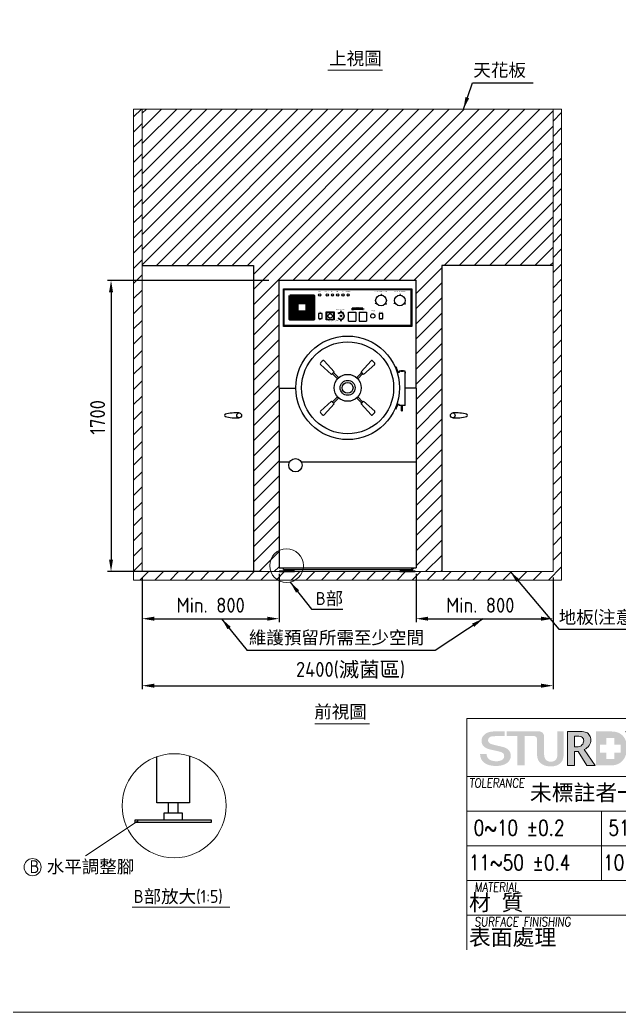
# Model space of a CAD drawing. Header units: millimetres. Extents: x -209428 to -196243, y -37312 to 2725.
# Drawn here: x -205022 to -201521, y -37312 to -31519 of the extents above; entities that cross this region are included whole.
import ezdxf

# ---------------------------------------------------------------- set-up
doc = ezdxf.new("R2010")
doc.units = ezdxf.units.MM
doc.header["$MEASUREMENT"] = 0
doc.linetypes.add('HIDDEN', pattern=[9.525, 6.35, -3.175])
doc.layers.get('0').update_dxf_attribs({"lineweight": 25})
for name, color, linetype, lineweight in [('D', 3, 'Continuous', 13), ('F', 7, 'Continuous', 15), ('H', 2, 'HIDDEN', 15), ('S', 4, 'Continuous', 15)]:
    doc.layers.add(name, color=color, linetype=linetype, lineweight=lineweight)
doc.styles.get("Standard").update_dxf_attribs({"font": 'KAIU.TTF'})
doc.styles.add('STU25', font='isocp2.shx')
doc.styles.add('Text', font='romans.shx', dxfattribs={"width": 0.8, "oblique": 10})
doc.dimstyles.new('STU25', dxfattribs={"dimscale": 35, "dimtxt": 2.5, "dimasz": 2, "dimexe": 0.6, "dimexo": 1, "dimgap": 1, "dimtad": 1, "dimdsep": 46, "dimtxsty": 'STU25', "dimcen": 2, "dimazin": 2, "dimtfac": 1, "dimtmove": 0, "dimatfit": 3, "dimfxl": 0, "dimtolj": 1, "dimtzin": 0, "dimarcsym": 0})
doc.dimstyles.new('STU25$7', dxfattribs={"dimscale": 35, "dimtxt": 2.5, "dimasz": 2, "dimexe": 1.25, "dimexo": 0.625, "dimgap": 1, "dimtad": 0, "dimdec": 4, "dimdsep": 46, "dimtxsty": 'STU25', "dimcen": 2.5, "dimazin": 2, "dimtfac": 1, "dimtdec": 4, "dimtmove": 0, "dimatfit": 3, "dimfxl": 0, "dimtolj": 1, "dimtzin": 0, "dimarcsym": 0})

# ---------------------------------------------------------------- blocks, each defined once
blk = doc.blocks.new('*D10')
at = {"layer": 'D', "color": 0, "lineweight": -2}
for p, q in [((-202707.3, -34753.7), (-202707.3, -35036)), ((-201907.3, -34774.7), (-201907.3, -35036)), ((-202637.3, -35015), (-201977.3, -35015))]:
    blk.add_line(p, q, dxfattribs=at)
at = {"layer": 'D', "color": 0}
for points in [[(-202637.3, -35003.4), (-202637.3, -35026.7), (-202707.3, -35015)], [(-201977.3, -35026.7), (-201977.3, -35003.4), (-201907.3, -35015)]]:
    blk.add_solid(points, dxfattribs=at)
at = {"layer": 'Defpoints', "color": 0}
for p in [(-202707.3, -34718.7), (-201907.3, -34739.7), (-201907.3, -35015)]:
    blk.add_point(p, dxfattribs=at)
at = {"layer": 'D', "color": 0, "insert": (-202332.3, -34936.3), "char_height": 87.5, "attachment_point": 5, "style": 'STU25'}
blk.add_mtext('\\A1;Min. 800', dxfattribs=at)
blk = doc.blocks.new('*D9')
at = {"layer": 'D', "color": 0, "lineweight": -2}
for p, q in [((-203507.3, -34753.7), (-203507.3, -35036)), ((-204307.3, -34774.7), (-204307.3, -35036)), ((-204237.3, -35015), (-203577.3, -35015))]:
    blk.add_line(p, q, dxfattribs=at)
at = {"layer": 'D', "color": 0}
for points in [[(-204237.3, -35003.4), (-204237.3, -35026.7), (-204307.3, -35015)], [(-203577.3, -35026.7), (-203577.3, -35003.4), (-203507.3, -35015)]]:
    blk.add_solid(points, dxfattribs=at)
at = {"layer": 'Defpoints', "color": 0}
for p in [(-204307.3, -34739.7), (-203507.3, -34718.7), (-203507.3, -35015)]:
    blk.add_point(p, dxfattribs=at)
at = {"layer": 'D', "color": 0, "insert": (-203907.3, -34936.3), "char_height": 87.5, "attachment_point": 5, "style": 'STU25'}
blk.add_mtext('\\A1;Min. 800', dxfattribs=at)
blk = doc.blocks.new('*D7')
at = {"layer": 'D', "color": 0, "lineweight": -2}
for p, q in [((-204307.3, -34774.7), (-204307.3, -35427.1)), ((-201907.3, -34774.7), (-201907.3, -35427.1)), ((-204237.3, -35406.1), (-201977.3, -35406.1))]:
    blk.add_line(p, q, dxfattribs=at)
at = {"layer": 'D', "color": 0}
for points in [[(-204237.3, -35394.4), (-204237.3, -35417.8), (-204307.3, -35406.1)], [(-201977.3, -35417.8), (-201977.3, -35394.4), (-201907.3, -35406.1)]]:
    blk.add_solid(points, dxfattribs=at)
at = {"layer": 'Defpoints', "color": 0}
for p in [(-204307.3, -34739.7), (-201907.3, -34739.7), (-201907.3, -35406.1)]:
    blk.add_point(p, dxfattribs=at)
at = {"layer": 'D', "color": 0, "insert": (-203090.4, -35316), "char_height": 87.5, "attachment_point": 5, "style": 'STU25'}
blk.add_mtext('\\A1;2400({\\f標楷體|b0|i0|c136|p65;滅菌區})', dxfattribs=at)
blk = doc.blocks.new('*D11')
at = {"layer": 'D', "color": 0, "lineweight": -2}
for p, q in [((-203567.3, -33039.7), (-204510.4, -33039.7)), ((-204489.4, -33109.7), (-204489.4, -34669.7)), ((-203611.3, -34739.7), (-204510.4, -34739.7))]:
    blk.add_line(p, q, dxfattribs=at)
at = {"layer": 'D', "color": 0}
for points in [[(-204477.7, -33109.7), (-204501.1, -33109.7), (-204489.4, -33039.7)], [(-204501.1, -34669.7), (-204477.7, -34669.7), (-204489.4, -34739.7)]]:
    blk.add_solid(points, dxfattribs=at)
at = {"layer": 'Defpoints', "color": 0}
for p in [(-203532.3, -33039.7), (-204489.4, -34739.7), (-203576.3, -34739.7)]:
    blk.add_point(p, dxfattribs=at)
at = {"layer": 'D', "color": 0, "insert": (-204568.1, -33839.7), "char_height": 87.5, "attachment_point": 5, "rotation": 90, "style": 'STU25'}
blk.add_mtext('\\A1;1700', dxfattribs=at)
blk = doc.blocks.new('V3')
h = blk.add_hatch(color=256)
h.paths.add_polyline_path([(4649.7, -6596.8), (5399.7, -6596.8), (5399.7, -6816.8), (4649.7, -6816.8)])
h.paths.add_polyline_path([(4654.7, -6601.8), (5394.7, -6601.8), (5394.7, -6811.8), (4654.7, -6811.8)], flags=16)
h = blk.add_hatch(color=256)
h.paths.add_polyline_path([(4945.7, -6732.6), (4899.7, -6732.6), (4899.7, -6778.6), (4945.7, -6778.6)])
h.paths.add_polyline_path([(4942.7, -6735.6), (4942.7, -6775.6), (4902.7, -6775.6), (4902.7, -6735.6)], flags=16)
h = blk.add_hatch(color=256)
h.paths.add_polyline_path([(4972.3, -6741), (4970.9, -6739.6, 0.011368), (4970.1, -6740.3), (4973, -6743.1, -0.392227), (4997.4, -6742.2), (4997.6, -6739.8, 0.030831), (4995.6, -6738.5), (4996.5, -6736.7, 0.011368), (4995.6, -6736.2), (4994.7, -6738, 0.309923)])
h.paths.add_polyline_path([(4994.8, -6771.4), (4994.6, -6773.8, 0.559819), (4997.6, -6739.8), (4997.4, -6742.2, -0.514917)])
h.paths.add_polyline_path([(4994.6, -6773.8), (4994.8, -6771.4, -0.341185), (4973, -6768.6), (4970.1, -6771.4, 0.011368), (4970.9, -6772.1), (4972.3, -6770.7, 0.308103)])
for p, q in [((4654.7, -6601.8), (5394.7, -6601.8)), ((4654.7, -6811.8), (4654.7, -6601.8)), ((5394.7, -6601.8), (5394.7, -6811.8)), ((4973, -6743.1), (4970.1, -6740.3)), ((4973, -6768.6), (4970.1, -6771.4)), ((4972.3, -6741), (4970.9, -6739.6)), ((4972.3, -6770.7), (4970.9, -6772.1)), ((4994.7, -6738), (4995.6, -6736.2)), ((4995.6, -6738.5), (4996.5, -6736.7)), ((5394.7, -6811.8), (4654.7, -6811.8))]:
    blk.add_line(p, q)
at = {"lineweight": 50}
for p, q in [((4687.7, -6635.8), (4731.7, -6679.8)), ((4783.7, -6679.8), (4827.7, -6635.8)), ((5050.7, -6712.8), (5113.7, -6712.8)), ((5050.7, -6712.8), (5050.7, -6717.8)), ((5081.2, -6712.8), (5081.2, -6707.8)), ((5113.7, -6712.8), (5113.7, -6717.8)), ((4731.7, -6731.8), (4687.7, -6775.8)), ((4783.7, -6731.8), (4827.7, -6775.8))]:
    blk.add_line(p, q, dxfattribs=at)
for points in [[(4649.7, -6596.8), (5399.7, -6596.8), (5399.7, -6816.8), (4649.7, -6816.8)], [(4899.7, -6732.6), (4945.7, -6732.6), (4945.7, -6778.6), (4899.7, -6778.6)], [(4902.7, -6735.6), (4942.7, -6735.6), (4942.7, -6775.6), (4902.7, -6775.6)]]:
    blk.add_lwpolyline(points, close=True)
for points in [[(4687.7, -6635.8), (4827.7, -6635.8), (4827.7, -6775.8), (4687.7, -6775.8)], [(4691.7, -6639.8), (4823.7, -6639.8), (4823.7, -6771.8), (4691.7, -6771.8)], [(4695.7, -6643.8), (4819.7, -6643.8), (4819.7, -6767.8), (4695.7, -6767.8)], [(4699.7, -6647.8), (4815.7, -6647.8), (4815.7, -6763.8), (4699.7, -6763.8)], [(4703.7, -6651.8), (4811.7, -6651.8), (4811.7, -6759.8), (4703.7, -6759.8)], [(4707.7, -6655.8), (4807.7, -6655.8), (4807.7, -6755.8), (4707.7, -6755.8)], [(4711.7, -6659.8), (4803.7, -6659.8), (4803.7, -6751.8), (4711.7, -6751.8)], [(4715.7, -6663.8), (4799.7, -6663.8), (4799.7, -6747.8), (4715.7, -6747.8)], [(4719.7, -6667.8), (4795.7, -6667.8), (4795.7, -6743.8), (4719.7, -6743.8)], [(4723.7, -6671.8), (4791.7, -6671.8), (4791.7, -6739.8), (4723.7, -6739.8)], [(4727.7, -6675.8), (4787.7, -6675.8), (4787.7, -6735.8), (4727.7, -6735.8)], [(4731.7, -6679.8), (4783.7, -6679.8), (4783.7, -6731.8), (4731.7, -6731.8)]]:
    blk.add_lwpolyline(points, close=True, dxfattribs=at)
for radius, start, end in [(22, 132.39475, 135), (22, 225, 227.60525), (20, 63.25632, 132.13402), (20, 227.86598, 60.39033), (18, 225, 135), (22, 60.65106, 63.25632)]:
    blk.add_arc((4985.7, -6755.8), radius, start, end)
for s, insert, char_height, width, attachment_point in [('{\\fArial|b0|i0|c0|p34;POWER}', (4851.7, -6609.8), 3.5, 19.501, 1), ('{\\fArial|b0|i0|c0|p34;ADD WATER}', (4905.7, -6611.6), 3.5, 29.971, 5), ('{\\fArial|b0|i0|c0|p34;HEAT}', (4936.2, -6611.6), 3.5, 19, 5), ('{\\fArial|b0|i0|c0|p34;STERI}.', (4967.3, -6611.6), 3.5, 19, 5), ('{\\fArial|b0|i0|c0|p34;DRY}', (4991.7, -6609.8), 3.5, 15, 1), ('{\\fArial|b0|i0|c0|p34;COMPLETE}', (5013.7, -6609.8), 3.5, 23.5, 1), ('{\\fArial|b0|i0|c0|p34;CHAMBER PRESSURE GAUGE}', (5182.7, -6609.8), 3.5, 77.439, 1), ('{\\fArial|b0|i0|c0|p34;JACKET PRESSURE GAUGE}', (5298.7, -6609.8), 3.5, 67.407, 1), ('{\\fArial|b0|i0|c0|p34;PRESSURE CONTROL}', (4959.2, -6717.8), 3.5, 56.42, 1), ('{\\fArial|b0|i0|c0|p34;TIMER}', (5081.2, -6704.3), 3.5, 59.839, 5), ('{\\fArial|b0|i0|c0|p34;OFF}', (4857.7, -6775.3), 5, 16.5, 1), ('{\\fArial|b0|i0|c0|p34;ON}', (4859.7, -6731.3), 5, 14.5, 1), ('{\\fArial|b1|i0|c0|p34;0.9}', (4958.1, -6732.8), 4, 25.842, 1), ('{\\fArial|b1|i0|c0|p34;2.1}', (4958.2, -6771.8), 4, 25.788, 1), ('{\\fArial|b1|i0|c0|p34;1.2}', (4996.7, -6730.8), 4, 11.852, 1), ('{\\fArial|b0|i0|c0|p34;STERI.}', (5043.2, -6720.8), 3.5, 43.963, 1), ('{\\fArial|b0|i0|c0|p34;DRY}', (5108.2, -6720.8), 3.5, 35.412, 1), ('{\\fArial|b0|i0|c0|p34;EMERGENCY}', (4908.7, -6783.8), 3.5, 23.5, 1), ('\\A1;{\\fArial|b1|i1|c0|p34;kg/cm\\H0.7x;\\S2^  ;}', (4952.2, -6779.8), 4, 25.949, 1)]:
    blk.add_mtext(s, dxfattribs=dict(insert=insert, char_height=char_height, width=width, attachment_point=attachment_point))
at = {"attachment_point": 1}
for s, insert, char_height in [('{\\fArial|b0|i0|c0|p34;VACUUM\\PRELEASE}', (5160.9, -6723), 3.5), ('{\\fArial|b0|i0|c0|p34;NORMAL}', (5204.7, -6775.3), 5), ('{\\fARIAL|b0|i0|c0|p34;LIQUID}', (5207.7, -6731.3), 5)]:
    blk.add_mtext(s, dxfattribs=dict(at, insert=insert, char_height=char_height))
blk = doc.blocks.new('新駿LOGO')
at = {"layer": 'F'}
h = blk.add_hatch(color=256, dxfattribs=at)
edge = h.paths.add_edge_path()
edge.add_spline(control_points=[(-529.05, -442.14), (-529.05, -442.31), (-529.02, -442.45), (-528.95, -442.56), (-528.89, -442.68), (-528.8, -442.78), (-528.69, -442.85), (-528.57, -442.93), (-528.44, -442.98), (-528.29, -443.01), (-528.15, -443.05), (-527.99, -443.07), (-527.81, -443.07), (-527.62, -443.07), (-527.47, -443.05), (-527.33, -443.01), (-527.2, -442.97), (-527.09, -442.92), (-527.01, -442.86), (-526.93, -442.8), (-526.87, -442.73), (-526.83, -442.65), (-526.8, -442.57), (-526.78, -442.49), (-526.78, -442.41), (-526.78, -442.25), (-526.82, -442.13), (-526.91, -442.05), (-526.99, -441.97), (-527.08, -441.91), (-527.18, -441.88), (-527.36, -441.83), (-527.56, -441.77), (-527.79, -441.72), (-528.02, -441.67), (-528.3, -441.61), (-528.64, -441.53), (-528.85, -441.48), (-529.02, -441.41), (-529.16, -441.34), (-529.3, -441.26), (-529.41, -441.17), (-529.5, -441.07), (-529.58, -440.98), (-529.64, -440.87), (-529.67, -440.77), (-529.7, -440.66), (-529.72, -440.55), (-529.72, -440.43), (-529.72, -440.22), (-529.67, -440.03), (-529.57, -439.87), (-529.46, -439.71), (-529.33, -439.58), (-529.16, -439.47), (-528.99, -439.37), (-528.85, -439.31), (-528.64, -439.26), (-528.43, -439.21), (-528.13, -439.2), (-527.91, -439.2), (-527.66, -439.2), (-526.73, -439.2), (-526.73, -439.2), (-526.73, -439.2), (-526.73, -439.81), (-526.73, -439.81), (-526.73, -439.81), (-528.14, -439.8), (-528.28, -439.83), (-528.39, -439.85), (-528.48, -439.86), (-528.56, -439.9), (-528.65, -439.94), (-528.72, -440), (-528.78, -440.07), (-528.84, -440.14), (-528.87, -440.23), (-528.87, -440.34), (-528.87, -440.5), (-528.81, -440.62), (-528.7, -440.7), (-528.6, -440.79), (-528.46, -440.85), (-528.28, -440.9), (-528.27, -440.9), (-528.19, -440.92), (-528.07, -440.95), (-527.94, -440.98), (-527.8, -441.01), (-527.65, -441.05), (-527.49, -441.09), (-527.34, -441.12), (-527.19, -441.16), (-527.04, -441.19), (-526.94, -441.21), (-526.87, -441.23), (-526.71, -441.27), (-526.58, -441.34), (-526.46, -441.41), (-526.34, -441.49), (-526.24, -441.58), (-526.16, -441.67), (-526.08, -441.77), (-526.02, -441.88), (-525.98, -441.99), (-525.94, -442.1), (-525.92, -442.22), (-525.92, -442.33), (-525.92, -442.57), (-525.98, -442.78), (-526.09, -442.95), (-526.2, -443.12), (-526.35, -443.26), (-526.53, -443.37), (-526.71, -443.48), (-526.92, -443.55), (-527.15, -443.61), (-527.39, -443.66), (-527.62, -443.68), (-527.87, -443.68), (-528.14, -443.68), (-528.41, -443.65), (-528.65, -443.59), (-528.9, -443.53), (-529.11, -443.44), (-529.3, -443.31), (-529.48, -443.19), (-529.63, -443.03), (-529.74, -442.83), (-529.84, -442.64), (-529.9, -442.41), (-529.91, -442.14), (-529.91, -442.14), (-529.05, -442.14), (-529.05, -442.14)], knot_values=[0, 0, 0, 0, 1, 1, 1, 2, 2, 2, 3, 3, 3, 4, 4, 4, 5, 5, 5, 6, 6, 6, 7, 7, 7, 8, 8, 8, 9, 9, 9, 10, 10, 10, 11, 11, 11, 12, 12, 12, 13, 13, 13, 14, 14, 14, 15, 15, 15, 16, 16, 16, 17, 17, 17, 18, 18, 18, 19, 19, 19, 20, 20, 20, 21, 21, 21, 22, 22, 22, 23, 23, 23, 24, 24, 24, 25, 25, 25, 26, 26, 26, 27, 27, 27, 28, 28, 28, 29, 29, 29, 30, 30, 30, 31, 31, 31, 32, 32, 32, 33, 33, 33, 34, 34, 34, 35, 35, 35, 36, 36, 36, 37, 37, 37, 38, 38, 38, 39, 39, 39, 40, 40, 40, 41, 41, 41, 42, 42, 42, 43, 43, 43, 44, 44, 44, 45, 45, 45, 45], degree=3, periodic=0)
edge = h.paths.add_edge_path()
edge.add_spline(control_points=[(-522.53, -440.14), (-522.54, -440.04), (-522.57, -439.94), (-522.63, -439.9), (-522.77, -439.79), (-522.9, -439.81), (-522.9, -439.81), (-522.9, -439.81), (-523.02, -439.81), (-523.02, -439.81), (-523.02, -439.81), (-524.14, -439.81), (-524.14, -439.81), (-524.14, -439.81), (-524.14, -443.62), (-524.14, -443.62), (-524.14, -443.62), (-525.06, -443.62), (-525.06, -443.62), (-525.06, -443.62), (-525.06, -439.81), (-525.06, -439.81), (-525.06, -439.81), (-526.47, -439.81), (-526.47, -439.81), (-526.47, -439.81), (-526.47, -439.2), (-526.47, -439.2), (-526.47, -439.2), (-522.39, -439.2), (-522.39, -439.2)], knot_values=[5.578051, 5.578051, 5.578051, 5.578051, 6, 6, 6, 7, 7, 7, 8, 8, 8, 9, 9, 9, 10, 10, 10, 11, 11, 11, 12, 12, 12, 13, 13, 13, 14, 14, 14, 15, 15, 15, 15], degree=3, periodic=0)
edge.add_spline(control_points=[(-522.4, -439.2), (-522.31, -439.2), (-522.22, -439.2), (-522.22, -439.2), (-522.22, -439.2), (-521.96, -439.19), (-521.76, -439.41), (-521.58, -439.61), (-521.61, -439.85), (-521.61, -439.85), (-521.61, -439.85), (-521.61, -441.92), (-521.61, -441.92), (-521.61, -442.41), (-521.52, -442.73), (-521.36, -442.89), (-521.19, -443.05), (-520.97, -443.13), (-520.71, -443.13), (-520.45, -443.13), (-520.24, -443.05), (-520.09, -442.89), (-519.93, -442.74), (-519.86, -442.43), (-519.86, -441.98), (-519.86, -441.98), (-519.86, -439.2), (-519.86, -439.2), (-519.86, -439.2), (-519.05, -439.2), (-519.05, -439.2), (-519.05, -439.2), (-519.05, -441.92), (-519.05, -441.92), (-519.05, -442.43), (-519.12, -442.8), (-519.25, -443.02), (-519.38, -443.24), (-519.56, -443.42), (-519.8, -443.54), (-520.05, -443.67), (-520.35, -443.74), (-520.73, -443.74), (-521.09, -443.74), (-521.41, -443.68), (-521.67, -443.56), (-521.93, -443.44), (-522.14, -443.26), (-522.3, -443.03), (-522.45, -442.8), (-522.53, -442.42), (-522.53, -441.91), (-522.53, -441.91), (-522.53, -440.92), (-522.53, -440.14)], knot_values=[0.44538, 0.44538, 0.44538, 0.44538, 1, 1, 1, 2, 2, 2, 3, 3, 3, 4, 4, 4, 5, 5, 5, 6, 6, 6, 7, 7, 7, 8, 8, 8, 9, 9, 9, 10, 10, 10, 11, 11, 11, 12, 12, 12, 13, 13, 13, 14, 14, 14, 15, 15, 15, 16, 16, 16, 17, 17, 17, 17.603917, 17.603917, 17.603917, 17.603917], degree=3, periodic=0)
h = blk.add_hatch(color=256, dxfattribs=at)
edge = h.paths.add_edge_path()
edge.add_spline(control_points=[(-526.47, -439.2), (-526.47, -439.2), (-526.47, -439.81), (-526.47, -439.81)], knot_values=[-14, -14, -14, -14, -13, -13, -13, -13], degree=3, periodic=0)
edge.add_spline(control_points=[(-526.47, -439.81), (-526.47, -439.81), (-525.06, -439.81), (-525.06, -439.81)], knot_values=[-13, -13, -13, -13, -12, -12, -12, -12], degree=3, periodic=0)
edge.add_spline(control_points=[(-525.06, -439.81), (-525.06, -439.81), (-525.06, -443.62), (-525.06, -443.62)], knot_values=[-12, -12, -12, -12, -11, -11, -11, -11], degree=3, periodic=0)
edge.add_spline(control_points=[(-525.06, -443.62), (-525.06, -443.62), (-524.14, -443.62), (-524.14, -443.62)], knot_values=[-11, -11, -11, -11, -10, -10, -10, -10], degree=3, periodic=0)
edge.add_spline(control_points=[(-524.14, -443.62), (-524.14, -443.62), (-524.14, -439.81), (-524.14, -439.81)], knot_values=[-10, -10, -10, -10, -9, -9, -9, -9], degree=3, periodic=0)
edge.add_spline(control_points=[(-524.14, -439.81), (-524.14, -439.81), (-523.02, -439.81), (-523.02, -439.81)], knot_values=[-9, -9, -9, -9, -8, -8, -8, -8], degree=3, periodic=0)
edge.add_spline(control_points=[(-523.02, -439.81), (-523.02, -439.81), (-522.9, -439.81), (-522.9, -439.81)], knot_values=[-8, -8, -8, -8, -7, -7, -7, -7], degree=3, periodic=0)
edge.add_spline(control_points=[(-522.9, -439.81), (-522.9, -439.81), (-522.77, -439.79), (-522.63, -439.9)], knot_values=[-7, -7, -7, -7, -6, -6, -6, -6], degree=3, periodic=0)
edge.add_spline(control_points=[(-522.63, -439.9), (-522.57, -439.94), (-522.54, -440.04), (-522.53, -440.14)], knot_values=[-6, -6, -6, -6, -5.578051, -5.578051, -5.578051, -5.578051], degree=3, periodic=0)
edge.add_spline(control_points=[(-522.53, -440.14), (-522.53, -440.92), (-522.53, -441.91), (-522.53, -441.91)], knot_values=[-17.603917, -17.603917, -17.603917, -17.603917, -17, -17, -17, -17], degree=3, periodic=0)
edge.add_spline(control_points=[(-522.53, -441.91), (-522.53, -442.42), (-522.45, -442.8), (-522.3, -443.03)], knot_values=[-17, -17, -17, -17, -16, -16, -16, -16], degree=3, periodic=0)
edge.add_spline(control_points=[(-522.3, -443.03), (-522.14, -443.26), (-521.93, -443.44), (-521.67, -443.56)], knot_values=[-16, -16, -16, -16, -15, -15, -15, -15], degree=3, periodic=0)
edge.add_spline(control_points=[(-521.67, -443.56), (-521.41, -443.68), (-521.09, -443.74), (-520.73, -443.74)], knot_values=[-15, -15, -15, -15, -14, -14, -14, -14], degree=3, periodic=0)
edge.add_spline(control_points=[(-520.73, -443.74), (-520.35, -443.74), (-520.05, -443.67), (-519.8, -443.54)], knot_values=[-14, -14, -14, -14, -13, -13, -13, -13], degree=3, periodic=0)
edge.add_spline(control_points=[(-519.8, -443.54), (-519.56, -443.42), (-519.38, -443.24), (-519.25, -443.02)], knot_values=[-13, -13, -13, -13, -12, -12, -12, -12], degree=3, periodic=0)
edge.add_spline(control_points=[(-519.25, -443.02), (-519.12, -442.8), (-519.05, -442.43), (-519.05, -441.92)], knot_values=[-12, -12, -12, -12, -11, -11, -11, -11], degree=3, periodic=0)
edge.add_spline(control_points=[(-519.05, -441.92), (-519.05, -441.92), (-519.05, -439.2), (-519.05, -439.2)], knot_values=[-11, -11, -11, -11, -10, -10, -10, -10], degree=3, periodic=0)
edge.add_spline(control_points=[(-519.05, -439.2), (-519.05, -439.2), (-519.86, -439.2), (-519.86, -439.2)], knot_values=[-10, -10, -10, -10, -9, -9, -9, -9], degree=3, periodic=0)
edge.add_spline(control_points=[(-519.86, -439.2), (-519.86, -439.2), (-519.86, -441.98), (-519.86, -441.98)], knot_values=[-9, -9, -9, -9, -8, -8, -8, -8], degree=3, periodic=0)
edge.add_spline(control_points=[(-519.86, -441.98), (-519.86, -442.43), (-519.93, -442.74), (-520.09, -442.89)], knot_values=[-8, -8, -8, -8, -7, -7, -7, -7], degree=3, periodic=0)
edge.add_spline(control_points=[(-520.09, -442.89), (-520.24, -443.05), (-520.45, -443.13), (-520.71, -443.13)], knot_values=[-7, -7, -7, -7, -6, -6, -6, -6], degree=3, periodic=0)
edge.add_spline(control_points=[(-520.71, -443.13), (-520.97, -443.13), (-521.19, -443.05), (-521.36, -442.89)], knot_values=[-6, -6, -6, -6, -5, -5, -5, -5], degree=3, periodic=0)
edge.add_spline(control_points=[(-521.36, -442.89), (-521.52, -442.73), (-521.61, -442.41), (-521.61, -441.92)], knot_values=[-5, -5, -5, -5, -4, -4, -4, -4], degree=3, periodic=0)
edge.add_spline(control_points=[(-521.61, -441.92), (-521.61, -441.92), (-521.61, -439.85), (-521.61, -439.85)], knot_values=[-4, -4, -4, -4, -3, -3, -3, -3], degree=3, periodic=0)
edge.add_spline(control_points=[(-521.61, -439.85), (-521.61, -439.85), (-521.61, -439.85), (-521.61, -439.85)], knot_values=[-3, -3, -3, -3, -2.999949, -2.999949, -2.999949, -2.999949], degree=3, periodic=0)
edge.add_spline(control_points=[(-521.61, -439.85), (-521.61, -439.85), (-521.58, -439.61), (-521.76, -439.41)], knot_values=[-2.999949, -2.999949, -2.999949, -2.999949, -2, -2, -2, -2], degree=3, periodic=0)
edge.add_spline(control_points=[(-521.76, -439.41), (-521.96, -439.19), (-522.22, -439.2), (-522.22, -439.2)], knot_values=[-2, -2, -2, -2, -1, -1, -1, -1], degree=3, periodic=0)
edge.add_spline(control_points=[(-522.22, -439.2), (-522.22, -439.2), (-526.47, -439.2), (-526.47, -439.2)], knot_values=[-15, -15, -15, -15, -14, -14, -14, -14], degree=3, periodic=0)
h = blk.add_hatch(color=256, dxfattribs=at)
edge = h.paths.add_edge_path()
edge.add_spline(control_points=[(-518.54, -443.62), (-518.54, -443.62), (-518.54, -439.2), (-518.54, -439.2), (-518.54, -439.2), (-516.88, -439.2), (-516.88, -439.2), (-516.55, -439.2), (-516.29, -439.25), (-516.11, -439.33), (-515.93, -439.41), (-515.79, -439.54), (-515.69, -439.72), (-515.59, -439.89), (-515.54, -440.08), (-515.54, -440.3), (-515.54, -440.56), (-515.61, -440.8), (-515.76, -441.03), (-515.91, -441.26), (-516.12, -441.44), (-516.39, -441.56), (-516.39, -441.56), (-514.95, -443.62), (-514.95, -443.62), (-514.95, -443.62), (-516.07, -443.62), (-516.07, -443.62), (-516.07, -443.62), (-517.17, -441.81), (-517.17, -441.81), (-517.17, -441.81), (-517.67, -441.81), (-517.67, -441.81), (-517.67, -441.81), (-517.67, -443.62), (-517.67, -443.62), (-517.67, -443.62), (-518.54, -443.62), (-518.54, -443.62)], knot_values=[0, 0, 0, 0, 1, 1, 1, 2, 2, 2, 3, 3, 3, 4, 4, 4, 5, 5, 5, 6, 6, 6, 7, 7, 7, 8, 8, 8, 9, 9, 9, 10, 10, 10, 11, 11, 11, 12, 12, 12, 13, 13, 13, 13], degree=3, periodic=1)
edge = h.paths.add_edge_path(flags=16)
edge.add_spline(control_points=[(-517.67, -441.21), (-517.67, -441.21), (-517.46, -441.21), (-517.46, -441.21), (-517.08, -441.21), (-516.82, -441.13), (-516.68, -440.96), (-516.53, -440.8), (-516.46, -440.61), (-516.46, -440.4), (-516.46, -440.22), (-516.52, -440.08), (-516.63, -439.97), (-516.75, -439.86), (-516.99, -439.81), (-517.35, -439.81), (-517.35, -439.81), (-517.67, -439.81), (-517.67, -439.81), (-517.67, -439.81), (-517.67, -441.21), (-517.67, -441.21)], knot_values=[0, 0, 0, 0, 1, 1, 1, 2, 2, 2, 3, 3, 3, 4, 4, 4, 5, 5, 5, 6, 6, 6, 7, 7, 7, 7], degree=3, periodic=1)
h = blk.add_hatch(color=256, dxfattribs=at)
edge = h.paths.add_edge_path()
edge.add_spline(control_points=[(-514.87, -443.62), (-514.87, -443.62), (-513.05, -443.62), (-513.05, -443.62)], knot_values=[-9, -9, -9, -9, -8, -8, -8, -8], degree=3, periodic=0)
edge.add_spline(control_points=[(-513.05, -443.62), (-512.51, -443.62), (-512.09, -443.52), (-511.79, -443.32)], knot_values=[-8, -8, -8, -8, -7, -7, -7, -7], degree=3, periodic=0)
edge.add_spline(control_points=[(-511.79, -443.32), (-511.48, -443.12), (-511.25, -442.85), (-511.09, -442.5)], knot_values=[-7, -7, -7, -7, -6, -6, -6, -6], degree=3, periodic=0)
edge.add_spline(control_points=[(-511.09, -442.5), (-510.93, -442.15), (-510.85, -441.76), (-510.85, -441.32)], knot_values=[-6, -6, -6, -6, -5, -5, -5, -5], degree=3, periodic=0)
edge.add_spline(control_points=[(-510.85, -441.32), (-510.85, -440.87), (-510.93, -440.49), (-511.1, -440.17)], knot_values=[-5, -5, -5, -5, -4, -4, -4, -4], degree=3, periodic=0)
edge.add_spline(control_points=[(-511.1, -440.17), (-511.27, -439.85), (-511.49, -439.61), (-511.78, -439.45)], knot_values=[-4, -4, -4, -4, -3, -3, -3, -3], degree=3, periodic=0)
edge.add_spline(control_points=[(-511.78, -439.45), (-512.06, -439.29), (-512.46, -439.2), (-512.97, -439.2)], knot_values=[-3, -3, -3, -3, -2, -2, -2, -2], degree=3, periodic=0)
edge.add_spline(control_points=[(-512.97, -439.2), (-512.97, -439.2), (-514.87, -439.2), (-514.87, -439.2)], knot_values=[-2, -2, -2, -2, -1, -1, -1, -1], degree=3, periodic=0)
edge.add_spline(control_points=[(-514.87, -439.2), (-514.87, -439.2), (-514.87, -443.62), (-514.87, -443.62)], knot_values=[-1, -1, -1, -1, 0, 0, 0, 0], degree=3, periodic=0)
h.paths.add_polyline_path([(-514.34, -441.95), (-514.34, -440.92), (-513.51, -440.92), (-513.51, -440.07), (-512.48, -440.07), (-512.48, -440.92), (-511.64, -440.92), (-511.64, -441.95), (-512.48, -441.95), (-512.48, -442.77), (-513.51, -442.77), (-513.51, -441.95)], flags=16)
h = blk.add_hatch(color=256, dxfattribs=at)
edge = h.paths.add_edge_path()
edge.add_spline(control_points=[(-509.51, -443.62), (-509.51, -443.62), (-509.51, -441.77), (-509.51, -441.77), (-509.51, -441.77), (-511, -439.2), (-511, -439.2), (-511, -439.2), (-510.64, -439.2), (-510.64, -439.2), (-510.64, -439.2), (-510.3, -439.19), (-510.04, -439.32), (-509.79, -439.45), (-509.71, -439.68), (-509.71, -439.68), (-509.71, -439.68), (-508.9, -441.07), (-508.9, -441.07), (-508.9, -441.07), (-507.78, -439.2), (-507.78, -439.2), (-507.78, -439.2), (-507.05, -439.2), (-507.05, -439.2), (-507.05, -439.2), (-508.59, -441.77), (-508.59, -441.77), (-508.59, -441.77), (-508.59, -443.62), (-508.59, -443.62), (-508.59, -443.62), (-509.51, -443.62), (-509.51, -443.62)], knot_values=[0, 0, 0, 0, 1, 1, 1, 2, 2, 2, 3, 3, 3, 4, 4, 4, 5, 5, 5, 6, 6, 6, 7, 7, 7, 8, 8, 8, 9, 9, 9, 10, 10, 10, 11, 11, 11, 11], degree=3, periodic=1)
at = {"layer": 'F', "lineweight": 0}
for points, knots in [([(-518.54, -443.62), (-518.54, -443.62), (-518.54, -439.2), (-518.54, -439.2), (-518.54, -439.2), (-516.88, -439.2), (-516.88, -439.2), (-516.55, -439.2), (-516.29, -439.25), (-516.11, -439.33), (-515.93, -439.41), (-515.79, -439.54), (-515.69, -439.72), (-515.59, -439.89), (-515.54, -440.08), (-515.54, -440.3), (-515.54, -440.56), (-515.61, -440.8), (-515.76, -441.03), (-515.91, -441.26), (-516.12, -441.44), (-516.39, -441.56), (-516.39, -441.56), (-514.95, -443.62), (-514.95, -443.62), (-514.95, -443.62), (-516.07, -443.62), (-516.07, -443.62), (-516.07, -443.62), (-517.17, -441.81), (-517.17, -441.81), (-517.17, -441.81), (-517.67, -441.81), (-517.67, -441.81), (-517.67, -441.81), (-517.67, -443.62), (-517.67, -443.62), (-517.67, -443.62), (-518.54, -443.62), (-518.54, -443.62)], [0, 0, 0, 0, 1, 1, 1, 2, 2, 2, 3, 3, 3, 4, 4, 4, 5, 5, 5, 6, 6, 6, 7, 7, 7, 8, 8, 8, 9, 9, 9, 10, 10, 10, 11, 11, 11, 12, 12, 12, 13, 13, 13, 13]), ([(-517.67, -441.21), (-517.67, -441.21), (-517.46, -441.21), (-517.46, -441.21), (-517.08, -441.21), (-516.82, -441.13), (-516.68, -440.96), (-516.53, -440.8), (-516.46, -440.61), (-516.46, -440.4), (-516.46, -440.22), (-516.52, -440.08), (-516.63, -439.97), (-516.75, -439.86), (-516.99, -439.81), (-517.35, -439.81), (-517.35, -439.81), (-517.67, -439.81), (-517.67, -439.81), (-517.67, -439.81), (-517.67, -441.21), (-517.67, -441.21)], [0, 0, 0, 0, 1, 1, 1, 2, 2, 2, 3, 3, 3, 4, 4, 4, 5, 5, 5, 6, 6, 6, 7, 7, 7, 7]), ([(-509.51, -443.62), (-509.51, -443.62), (-509.51, -441.77), (-509.51, -441.77), (-509.51, -441.77), (-511, -439.2), (-511, -439.2), (-511, -439.2), (-510.64, -439.2), (-510.64, -439.2), (-510.64, -439.2), (-510.3, -439.19), (-510.04, -439.32), (-509.79, -439.45), (-509.71, -439.68), (-509.71, -439.68), (-509.71, -439.68), (-508.9, -441.07), (-508.9, -441.07), (-508.9, -441.07), (-507.78, -439.2), (-507.78, -439.2), (-507.78, -439.2), (-507.05, -439.2), (-507.05, -439.2), (-507.05, -439.2), (-508.59, -441.77), (-508.59, -441.77), (-508.59, -441.77), (-508.59, -443.62), (-508.59, -443.62), (-508.59, -443.62), (-509.51, -443.62), (-509.51, -443.62)], [0, 0, 0, 0, 1, 1, 1, 2, 2, 2, 3, 3, 3, 4, 4, 4, 5, 5, 5, 6, 6, 6, 7, 7, 7, 8, 8, 8, 9, 9, 9, 10, 10, 10, 11, 11, 11, 11])]:
    blk.add_open_spline(points, degree=3, knots=knots, dxfattribs=at)
at = {"attachment_point": 1, "style": 'STU25'}
for s, insert, char_height in [('{\\f標楷體|b0|i0|c136|p65;新駿實業股份有限公司}', (-504.12, -439.33), 3.25), ('{\\f標楷體|b0|i0|c136|p65;STURDY\\H0.9667x; \\H1.034x;INDUSTRIAL CO.,LTD.}', (-455.51, -439.78), 3)]:
    blk.add_mtext(s, dxfattribs=dict(at, insert=insert, char_height=char_height))
blk = doc.blocks.new('H421')
at = {"layer": 'F', "color": 7}
for p, q in [((155.91, 38.09), (286.91, 38.09)), ((211.36, 38.09), (286.91, 38.09)), ((155.91, 30.59), (286.91, 30.59)), ((192.41, 30.59), (192.41, 17.09)), ((242.66, 30.59), (242.66, 17.09)), ((257.41, 30.59), (257.41, 17.09)), ((272.16, 30.59), (272.16, 17.09)), ((155.91, 26.09), (227.91, 26.09)), ((173.41, 26.09), (173.41, 17.09)), ((211.41, 26.09), (211.41, 17.09)), ((155.91, 8.09), (155.91, 24.09)), ((155.91, 21.59), (286.91, 21.59)), ((214.91, 21.59), (286.91, 21.59)), ((227.91, 21.59), (286.91, 21.59)), ((155.91, 17.09), (286.91, 17.09)), ((211.41, 17.09), (211.41, 12.59)), ((227.91, 17.09), (227.91, 8.09)), ((286.91, 12.59), (155.91, 12.59))]:
    blk.add_line(p, q, dxfattribs=at)
at = {"layer": 'F'}
for p, q in [((155.91, 38.09), (155.91, 17.09)), ((227.91, 30.59), (227.91, 17.09)), ((155.91, 24.09), (155.91, 16.09)), ((155.91, 17.09), (155.91, 8.09)), ((192.41, 17.09), (192.41, 8.09))]:
    blk.add_line(p, q, dxfattribs=at)
at = {"layer": 'F', "color": 0}
for p, q in [((220.66, 21.32), (220.66, 20.14)), ((223.77, 20.14), (227.5, 20.92)), ((227.5, 20.92), (227.5, 17.84)), ((218.72, 19.38), (219.89, 19.38)), ((220.27, 19.38), (221.04, 19.38)), ((220.66, 19.77), (220.66, 19)), ((221.42, 19.38), (222.57, 19.38)), ((223.49, 19.38), (224.81, 19.38)), ((223.77, 20.14), (223.77, 18.62)), ((225.34, 19.38), (225.81, 19.38)), ((226.31, 19.38), (228.03, 19.38)), ((220.66, 18.62), (220.66, 17.45)), ((223.77, 18.62), (227.5, 17.84))]:
    blk.add_line(p, q, dxfattribs=at)
for radius in [1.54, 0.762]:
    blk.add_circle((220.66, 19.38), radius, dxfattribs=at)
blk.add_blockref('新駿LOGO', (687.56, 475.62))
at = {"layer": 'F', "color": 1, "lineweight": 15, "style": 'Text', "oblique": 5, "width": 0.8}
for s, height, p in [('TOLERANCE', 1.2, (156.23, 29.13)), ('DESIGNED', 1.2, (228.57, 29.01)), ('DRAWN', 1.245, (243.23, 29.03)), ('VERIFIED', 1.2, (257.72, 29.09)), ('APPROVED', 1.2, (272.5, 29.06)), ('VIEWPOINT', 1.2, (211.83, 20.13)), ('MATERIAL', 1.2, (156.92, 15.63)), ('SCALE', 1.2, (193.44, 15.63)), ('UNIT', 1.2, (212.42, 15.63)), ('NAME', 1.2, (229.41, 15.63)), ('SURFACE FINISHING', 1.2, (156.92, 11.13)), ('MODEL NO.', 1.2, (193.44, 11.13)), ('DWG.NO.', 1.2, (229.41, 11.13))]:
    blk.add_text(s, height=height, dxfattribs=at).set_placement(p)
at = {"layer": 'F', "lineweight": -3}
for s, height, p in [('未標註者一般公差表', 2.076, (164.12, 27.45)), ('未標示之圓角為R1導角為C1', 2.0757, (192.54, 27.58)), ('設計:', 2.076, (228.54, 26.61)), ('繪圖:', 2.076, (243.32, 26.66)), ('校核:', 2.076, (257.59, 26.57)), ('核准:', 2.076, (272.41, 26.52)), ('視角', 2.076, (211.71, 17.69)), ('材 質', 2.076, (156.21, 13.19)), ('比例', 2.076, (192.73, 13.19)), ('單位', 2.076, (211.71, 13.19)), ('圖 名', 2.076, (228.7, 13.19)), ('表面處理', 2.076, (156.21, 8.69)), ('代表機種', 2.076, (192.73, 8.69)), ('圖 號', 2.076, (228.7, 8.69))]:
    blk.add_text(s, height=height, dxfattribs=at).set_placement(p)
at = {"layer": 'F', "lineweight": 20, "style": 'Text', "width": 0.8}
for s, p in [('0~10 ±0.2', (156.82, 22.91)), ('51~100±0.6', (174.32, 22.91)), ('201~500±1', (192.72, 22.91)), ('ANGLE  ±1%%D', (212.68, 22.91)), ('11~50 ±0.4', (156.2, 18.41)), ('101~200±0.8', (173.63, 18.41)), ('501~X  ±2', (192.72, 18.41))]:
    blk.add_text(s, height=2, dxfattribs=at).set_placement(p)

msp = doc.modelspace()

# ---------------------------------------------------------------- hatches: boundary and pattern name
at = {"layer": 'D'}
h = msp.add_hatch(dxfattribs=at)
h.set_pattern_fill('ANSI31', color=256, scale=500, style=0)
h.set_pattern_definition([(45, (14155.54, -14419.8), (-44.194174, 44.194174), [])])
h.paths.add_polyline_path([(-204307.316, -32952.718), (-204307.316, -32039.653), (-201907.316, -32039.653), (-201907.316, -32952.718), (-202557.316, -32952.718), (-202557.316, -34739.653), (-202712.816, -34739.653), (-202712.816, -34736.653), (-202746.924, -34736.653), (-202746.924, -34728.653), (-202732.316, -34728.653), (-202732.316, -34718.653), (-202707.316, -34718.653), (-202707.316, -34098.653), (-202707.316, -33668.653), (-202707.316, -33038.653), (-203507.316, -33038.653), (-203507.316, -33668.653), (-203507.316, -34098.653), (-203507.316, -34718.653), (-203482.316, -34718.653), (-203482.316, -34728.653), (-203472.709, -34728.653), (-203472.709, -34736.653), (-203506.816, -34736.653), (-203506.816, -34739.653), (-203657.316, -34739.653), (-203657.316, -32952.718)])
at = {"layer": 'H', "ltscale": 5}
h = msp.add_hatch(dxfattribs=at)
h.set_pattern_fill('ANSI31', color=256, scale=500, style=0)
h.set_pattern_definition([(45, (13892.755, -14123.72), (-44.194174, 44.194174), [])])
h.paths.add_polyline_path([(-201857.316, -34789.653), (-201857.316, -32039.653), (-201907.316, -32039.653), (-201907.316, -34739.653), (-204307.316, -34739.653), (-204307.316, -32039.653), (-204357.316, -32039.653), (-204357.316, -34789.653)])
h.paths.add_polyline_path([(-201857.316, -32039.653), (-201907.316, -32039.653)], flags=16)
h.paths.add_polyline_path([(-204357.316, -32039.653), (-204307.316, -32039.653)], flags=16)

# ---------------------------------------------------------------- linework, layer by layer
for p, q in [((-204307.316, -32952.718), (-203657.316, -32952.718)), ((-203657.316, -32952.718), (-203657.316, -34739.653)), ((-202557.316, -32952.718), (-202557.316, -34739.653)), ((-201907.316, -32952.718), (-202557.316, -32952.718)), ((-203507.316, -33668.653), (-203507.316, -33038.653)), ((-203507.316, -33038.653), (-202707.316, -33038.653)), ((-202707.316, -33668.653), (-202707.316, -33038.653)), ((-203102.666, -33277.153), (-203102.666, -33224.653)), ((-203102.666, -33224.653), (-203059.966, -33224.653)), ((-203059.966, -33224.653), (-203059.966, -33277.153)), ((-203039.666, -33224.653), (-202996.966, -33224.653)), ((-203039.666, -33224.653), (-203039.666, -33277.153)), ((-202996.966, -33224.653), (-202996.966, -33277.153)), ((-203102.666, -33277.153), (-203059.966, -33277.153)), ((-203039.666, -33277.153), (-202996.966, -33277.153)), ((-202829.799, -33546.776), (-202824.383, -33544.194)), ((-202771.859, -33576.153), (-202771.859, -33582.153)), ((-203507.316, -33668.653), (-203507.316, -34098.653)), ((-203507.316, -33668.653), (-203409.813, -33668.653)), ((-202707.316, -33668.653), (-202771.859, -33668.653)), ((-202707.316, -33668.653), (-202707.316, -34098.653)), ((-202829.799, -33787.529), (-202824.383, -33790.111)), ((-203507.316, -34098.653), (-203507.316, -34718.653)), ((-203507.316, -34098.653), (-203445.68, -34098.653)), ((-203507.316, -34098.653), (-203445.68, -34098.653)), ((-203378.439, -34098.653), (-202707.316, -34098.653)), ((-203378.439, -34098.653), (-202707.316, -34098.653)), ((-202707.316, -34098.653), (-202707.316, -34718.653)), ((-203507.316, -34718.653), (-202707.316, -34718.653)), ((-203482.316, -34728.653), (-203482.316, -34718.653)), ((-203482.316, -34728.653), (-202732.316, -34728.653)), ((-203482.316, -34728.653), (-203477.316, -34728.653)), ((-202732.316, -34728.653), (-202732.316, -34718.653))]:
    msp.add_line(p, q)
at = {"linetype": 'Continuous'}
for p, q in [((-203200.898, -33588.421), (-203265.598, -33530.084)), ((-203244.385, -33508.871), (-203186.049, -33573.571)), ((-203028.584, -33573.571), (-202970.248, -33508.871)), ((-202949.035, -33530.084), (-203013.735, -33588.421)), ((-203186.049, -33573.571), (-203200.898, -33588.421)), ((-203196.832, -33584.355), (-203166.258, -33614.928)), ((-203159.541, -33608.211), (-203190.114, -33577.637)), ((-203024.518, -33577.637), (-203055.092, -33608.211)), ((-203048.374, -33614.928), (-203017.801, -33584.355)), ((-203013.735, -33588.421), (-203028.584, -33573.571)), ((-202806.859, -33577.653), (-202818.36, -33577.653)), ((-202771.859, -33570.153), (-202806.859, -33570.153)), ((-202806.859, -33570.153), (-202806.859, -33577.653)), ((-202796.326, -33566.117), (-202796.868, -33566.659)), ((-202796.868, -33569.611), (-202796.868, -33566.659)), ((-202796.868, -33569.611), (-202796.326, -33570.153)), ((-202796.326, -33566.117), (-202782.392, -33566.117)), ((-202796.326, -33570.153), (-202782.392, -33570.153)), ((-202782.392, -33566.117), (-202781.85, -33566.659)), ((-202781.85, -33569.611), (-202782.392, -33570.153)), ((-202781.85, -33569.611), (-202781.85, -33566.659)), ((-202771.859, -33577.653), (-202771.859, -33570.153)), ((-202771.859, -33770.153), (-202771.859, -33577.653)), ((-203265.214, -33803.875), (-203200.898, -33745.885)), ((-203186.049, -33760.734), (-203244.385, -33825.434)), ((-203200.898, -33745.885), (-203186.049, -33760.734)), ((-203166.258, -33719.377), (-203196.832, -33749.951)), ((-203190.114, -33756.668), (-203159.541, -33726.095)), ((-203055.092, -33726.095), (-203024.518, -33756.668)), ((-203017.801, -33749.951), (-203048.374, -33719.377)), ((-203028.584, -33760.734), (-203013.735, -33745.885)), ((-202970.594, -33825.05), (-203028.584, -33760.734)), ((-203013.735, -33745.885), (-202949.035, -33804.221)), ((-202820.287, -33762.653), (-202806.859, -33762.653)), ((-202806.859, -33770.153), (-202806.859, -33762.653)), ((-202771.859, -33770.153), (-202806.859, -33770.153)), ((-202792.785, -33797.09), (-202792.785, -33770.153)), ((-202785.932, -33797.09), (-202785.932, -33770.153)), ((-202792.243, -33801.117), (-202792.785, -33797.09)), ((-202792.243, -33801.117), (-202789.359, -33801.117)), ((-202786.475, -33801.117), (-202789.359, -33801.117)), ((-202786.475, -33801.117), (-202785.932, -33797.09)), ((-203506.816, -34736.653), (-203506.816, -34739.653)), ((-203417.816, -34736.653), (-203506.816, -34736.653)), ((-203506.816, -34739.653), (-203417.816, -34739.653)), ((-203472.709, -34728.653), (-203472.709, -34736.653)), ((-203467.513, -34728.653), (-203467.513, -34736.653)), ((-203457.12, -34728.653), (-203457.12, -34736.653)), ((-203451.924, -34736.653), (-203451.924, -34728.653)), ((-203449.028, -34736.653), (-203451.924, -34733.756)), ((-203417.816, -34739.653), (-203417.816, -34736.653)), ((-202712.816, -34736.653), (-202801.816, -34736.653)), ((-202801.816, -34736.653), (-202801.816, -34739.653)), ((-202801.816, -34739.653), (-202712.816, -34739.653)), ((-202767.709, -34728.653), (-202767.709, -34736.653)), ((-202762.513, -34728.653), (-202762.513, -34736.653)), ((-202752.12, -34728.653), (-202752.12, -34736.653)), ((-202746.924, -34736.653), (-202746.924, -34728.653)), ((-202712.816, -34739.653), (-202712.816, -34736.653)), ((-204221.291, -36089.134), (-204221.291, -35820.31)), ((-204031.291, -35816.334), (-204031.291, -36089.134)), ((-204031.291, -36089.134), (-204221.291, -36089.134)), ((-204156.291, -36089.134), (-204156.291, -36149.134)), ((-204096.291, -36149.134), (-204096.291, -36089.134)), ((-204178.253, -36149.134), (-204074.329, -36149.134)), ((-204178.253, -36189.134), (-204178.253, -36149.134)), ((-204074.329, -36149.134), (-204074.329, -36189.134)), ((-204348.791, -36189.134), (-203903.791, -36189.134)), ((-204348.791, -36204.134), (-204348.791, -36189.134)), ((-203903.791, -36204.134), (-204348.791, -36204.134)), ((-203903.791, -36189.134), (-203903.791, -36204.134))]:
    msp.add_line(p, q, dxfattribs=at)
for points in [[(-203278.316, -33262.403), (-203256.316, -33262.403), (-203256.316, -33232.403), (-203278.316, -33232.403)], [(-202923.966, -33262.403), (-202901.966, -33262.403), (-202901.966, -33232.403), (-202923.966, -33232.403)]]:
    msp.add_lwpolyline(points, close=True)
for centre, radius in [((-203270.316, -33124.903), 6.5), ((-203226.316, -33124.903), 6.5), ((-203195.816, -33124.903), 6.5), ((-203165.316, -33124.903), 6.5), ((-203134.816, -33124.903), 6.5), ((-203104.316, -33124.903), 6.5), ((-202912.316, -33157.403), 31.5), ((-202910.433, -33121.468), 1.25), ((-202802.316, -33157.403), 31.5), ((-202800.433, -33121.468), 1.25), ((-202944.393, -33173.746), 1.25), ((-202882.124, -33177.01), 1.25), ((-202834.393, -33173.746), 1.25), ((-202772.124, -33177.01), 1.25), ((-203209.316, -33247.403), 12.5), ((-202960.116, -33247.403), 12.5), ((-203107.316, -33667.153), 302.5), ((-203107.316, -33667.153), 268.7), ((-203107.316, -33667.153), 43.5), ((-203107.316, -33667.153), 31.75), ((-203740.94, -33827.82), 13.838), ((-202492.909, -33827.82), 13.838), ((-203412.059, -34118.976), 39.286)]:
    msp.add_circle(centre, radius)
at = {"lineweight": 25}
for centre, radius in [((-203146.316, -33247.653), 5), ((-203146.316, -33220.153), 2.1), ((-203146.316, -33275.153), 2.1)]:
    msp.add_circle(centre, radius, dxfattribs=at)
at = {"linetype": 'Continuous'}
msp.add_circle((-203107.316, -33667.153), 78.75, dxfattribs=at)
for centre, radius, start, end in [((-203262.058, -33526.544), 5.007, 146.3528854, 225), ((-203219.797, -33554.672), 55.773, 123.6471146, 146.3528854), ((-203247.925, -33512.411), 5.007, 39.0781277, 123.6471146), ((-202966.708, -33512.411), 5.007, 56.3528854, 135), ((-202994.836, -33554.672), 55.773, 33.6471146, 56.3528854), ((-202952.575, -33526.544), 5.007, 309.0781277, 33.6471146), ((-203262.058, -33807.761), 5.007, 129.0780782, 213.6471146), ((-203219.797, -33779.633), 55.773, 213.6471146, 236.3528854), ((-203247.925, -33821.894), 5.007, 236.3528854, 315), ((-202966.708, -33821.894), 5.007, 219.0780782, 303.6471146), ((-202994.836, -33779.633), 55.773, 303.6471146, 326.3528854), ((-202952.575, -33807.761), 5.007, 326.3528854, 45)]:
    msp.add_arc(centre, radius, start, end, dxfattribs=at)
for centre, radius, start, end in [((-203080.293, -33666.188), 283.5, 18.1975396, 25.4874464), ((-203080.293, -33668.117), 283.5, 334.5125536, 340.5211942), ((-203819.956, -33827.82), 7.438, 92.8712944, 267.1287056), ((-203760.57, -34065.702), 252.485, 85.5409351, 104.3434458), ((-202473.279, -34065.702), 252.485, 75.6565542, 94.4590649), ((-202413.892, -33827.82), 7.438, 272.8712944, 87.1287056), ((-203760.57, -33589.937), 252.485, 255.6565542, 274.4590649), ((-202473.279, -33589.937), 252.485, 265.5409351, 284.3434458)]:
    msp.add_arc(centre, radius, start, end)
at = {"layer": 'D'}
for p, q in [((-203223.216, -31812.335), (-202904.51, -31812.335)), ((-203298.881, -35629.117), (-202980.175, -35629.117)), ((-204366.683, -36699.792), (-203795.389, -36699.792))]:
    msp.add_line(p, q, dxfattribs=at)
at = {"layer": 'D', "linetype": 'Continuous'}
msp.add_line((-204330.856, -36195.434), (-204638.901, -36399.775), dxfattribs=at)
at = {"layer": 'D'}
for centre, radius in [((-203464.117, -34705.085), 98.378), ((-204120.256, -36106.747), 303.734), ((-204947.706, -36465.464), 50)]:
    msp.add_circle(centre, radius, dxfattribs=at)
at = {"layer": 'F', "color": 6}
msp.add_lwpolyline([(-209427.884, -28042.05), (-209427.884, -37312.05), (-196242.884, -37312.05), (-196242.884, -28042.05)], close=True, dxfattribs=at)
msp.add_lwpolyline([(-209427.884, -28042.05), (-209427.884, -37312.05), (-196242.884, -37312.05), (-196242.884, -28042.05)], close=True, dxfattribs=at)
at = {"layer": 'S', "linetype": 'Continuous'}
for p, q in [((-204357.316, -34789.653), (-204357.316, -32039.653)), ((-204357.316, -32039.653), (-204307.316, -32039.653)), ((-204307.316, -34739.653), (-204307.316, -32039.653)), ((-201857.316, -32039.653), (-204307.316, -32039.653)), ((-201907.316, -34739.653), (-201907.316, -32039.653)), ((-201857.316, -32039.653), (-201907.316, -32039.653)), ((-201857.316, -34789.653), (-201857.316, -32039.653)), ((-204307.316, -34739.653), (-201907.316, -34739.653)), ((-204357.316, -34789.653), (-201857.316, -34789.653))]:
    msp.add_line(p, q, dxfattribs=at)
at = {"layer": 'S'}
for p, q in [((-204357.316, -32039.653), (-204307.316, -32039.653)), ((-204357.316, -32039.653), (-204307.316, -32039.653)), ((-201857.316, -32039.653), (-201907.316, -32039.653)), ((-201857.316, -32039.653), (-201907.316, -32039.653)), ((-201907.316, -32739.653), (-201907.316, -32729.653))]:
    msp.add_line(p, q, dxfattribs=at)

# ---------------------------------------------------------------- block references
msp.add_blockref('V3', (-208132.014, -26491.81))
at = {"xscale": 45, "yscale": 45, "zscale": 45}
msp.add_blockref('H421', (-209427.884, -37312.05), dxfattribs=at)

# ---------------------------------------------------------------- texts
at = {"layer": 'D', "color": 11, "char_height": 75, "attachment_point": 1}
for s, insert in [('上視圖', (-203215.406, -31706.305)), ('{\\C3;天花板 }', (-202373.051, -31774.805)), ('{\\Fisocp2.shx;\\C3;B\\f標楷體|b0|i0|c136|p65;部}', (-203292.968, -34859.489)), ('{\\C3;地板\\Fisocp2.shx;(\\f標楷體|b0|i0|c136|p65;注意需有防水層施工\\Fisocp2.shx;)}', (-201874.096, -34968.707)), ('{\\C3;維護預留所需至少空間}', (-203684.167, -35088.039)), ('前視圖', (-203302.055, -35520.539)), ('{\\Fisocp2.shx;\\C3;B \\f標楷體|b0|i0|c136|p65;水平調整腳}', (-204965.086, -36425.114)), ('{\\Fisocp2.shx;B}部放大{\\Fisocp2.shx;(1:5)}', (-204356.449, -36598.875))]:
    msp.add_mtext(s, dxfattribs=dict(at, insert=insert))

# ---------------------------------------------------------------- dimensions: what is measured, and where the dimension line sits
at = {"layer": 'D'}
dim = msp.add_linear_dim(base=(-204489.388, -34739.653), p1=(-203532.316, -33039.653), p2=(-203576.316, -34739.653), angle=90, dimstyle='STU25', dxfattribs=at)
dim.commit()
dim.dimension.update_dxf_attribs({"geometry": '*D11', "text_midpoint": (-204489.388, -33839.653), "dimtype": 160})
dim = msp.add_linear_dim(base=(-203507.316, -35015.036), p1=(-204307.316, -34739.653), p2=(-203507.316, -34718.653), text='Min. <>', dimstyle='STU25', dxfattribs=at)
dim.commit()
dim.dimension.update_dxf_attribs({"geometry": '*D9', "text_midpoint": (-203907.316, -34936.286)})
for base, p1, text, picture, middle in [((-201907.316, -35406.101), (-204307.316, -34739.653), '<>({\\f標楷體|b0|i0|c136|p65;滅菌區})', '*D7', (-203090.391, -35406.101)), ((-201907.316, -35015.036), (-202707.316, -34718.653), 'Min. <>', '*D10', (-202332.316, -35015.036))]:
    dim = msp.add_linear_dim(base=base, p1=p1, p2=(-201907.316, -34739.653), text=text, dimstyle='STU25', dxfattribs=at)
    dim.commit()
    dim.dimension.update_dxf_attribs({"geometry": picture, "text_midpoint": middle, "dimtype": 160})

# ---------------------------------------------------------------- leaders
for points in [[(-202430.887, -32039.653), (-202378.566, -31885.911), (-202022.804, -31885.911)], [(-202157.504, -34739.653), (-201873.407, -35076.561), (-200608.81, -35076.561)], [(-203442.492, -34801.057), (-203318.651, -34960.292), (-203135.255, -34960.292)], [(-203843.163, -35015.036), (-203695.073, -35200.79)], [(-202316.182, -35015.036), (-202596.712, -35200.79), (-203695.073, -35200.79)]]:
    msp.add_leader(points, dimstyle='STU25$7', override={"dimgap": 1, "dimtad": 0}, dxfattribs=at)

doc.saveas('drawing.dxf')
